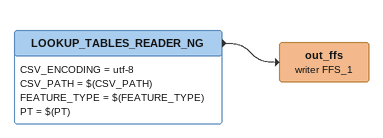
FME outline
LOOKUP_TABLES_READER_NG
    CSV_ENCODING = utf-8
    CSV_PATH = $(CSV_PATH)
    FEATURE_TYPE = $(FEATURE_TYPE)
    PT = $(PT)
    -> out_ffs (writer FFS_1)
out_ffs (writer FFS_1)
